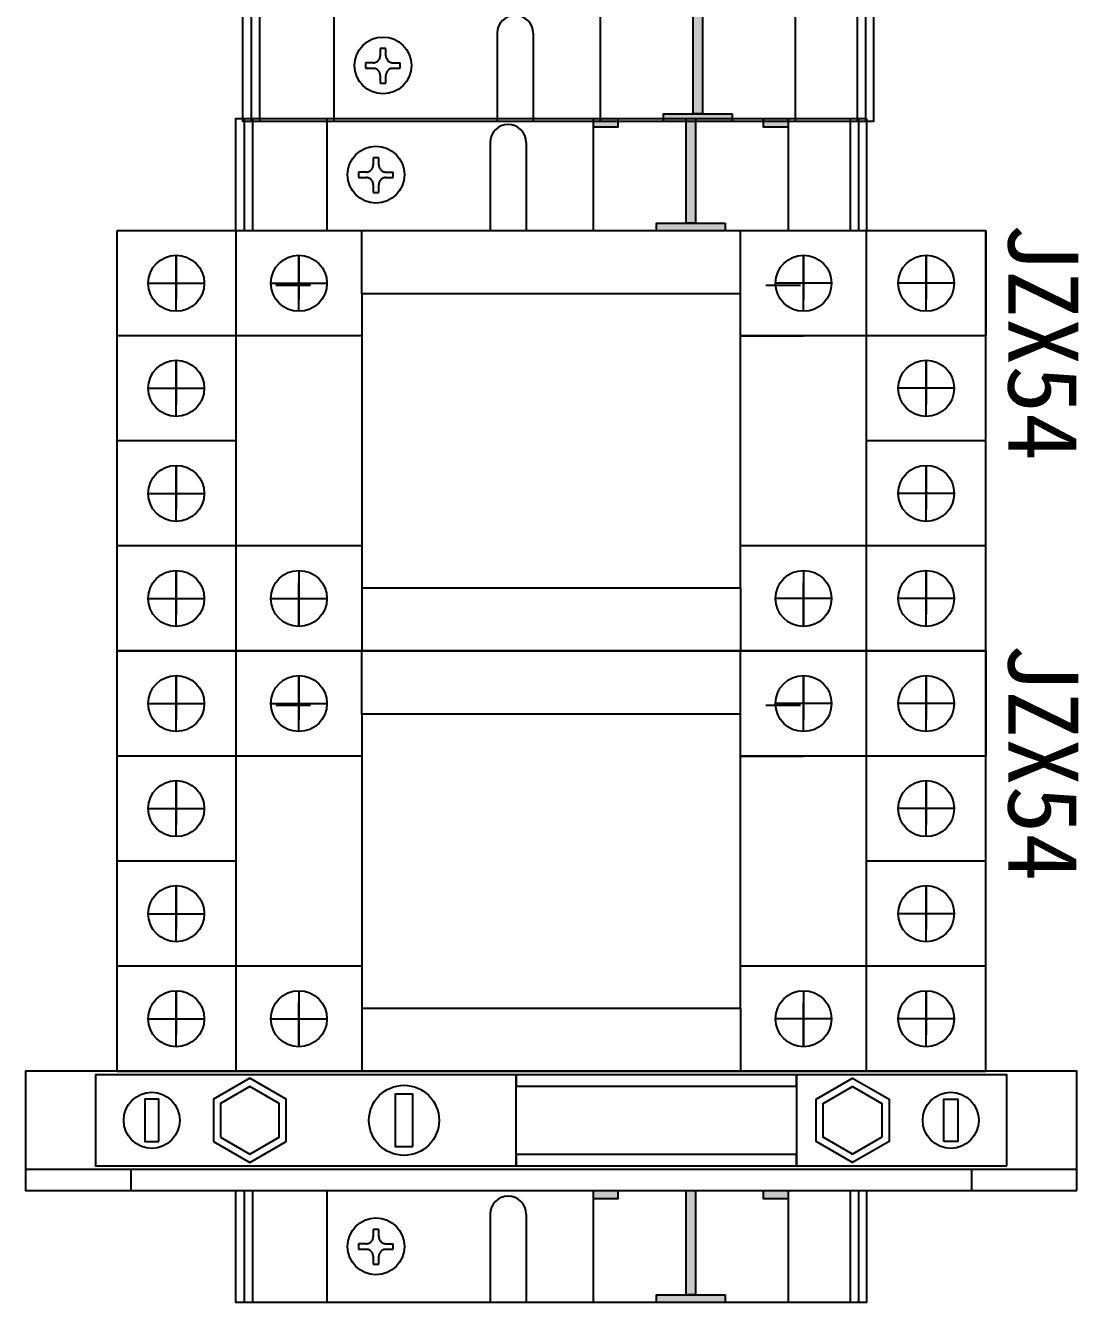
# Model space of a CAD drawing. Extents: x 417152 to 417652, y 364826 to 365626.
# Drawn here: x 417258.5 to 417333.6, y 365174.8 to 365266 of the extents above; entities that cross this region are included whole.
import ezdxf

# ---------------------------------------------------------------- set-up
doc = ezdxf.new("R2010")
doc.units = 0
doc.header["$MEASUREMENT"] = 0
doc.linetypes.add('ACAD_ISO02W100', pattern=[15, 12, -3])
doc.linetypes.add('HIDDEN2', pattern=[4.7625, 3.175, -1.5875])
for name, color, linetype in [('DRAW', 123, 'Continuous'), ('Layer1', 7, 'Continuous'), ('文字', 3, 'Continuous'), ('柜体', 130, 'Continuous')]:
    doc.layers.add(name, color=color, linetype=linetype)

# ---------------------------------------------------------------- blocks, each defined once
blk = doc.blocks.new('1686000299a9744cda-d384-4aa9-8143-6269f65c800a')
for points in [[(9.593, -137.554), (10.254, -137.554), (10.254, -130.102), (9.593, -130.102)], [(7.472, -137.554), (7.472, -138.102), (12.376, -138.102), (12.376, -137.554)]]:
    blk.add_hatch(color=7).paths.add_polyline_path(points)
at = {"color": 0}
for p, q in [((-21.936, -130.102), (-21.936, -138.102)), ((-21.344, -130.102), (-21.344, -138.102)), ((-16.046, -130.102), (-16.046, -138.102)), ((21.298, -130.102), (21.298, -138.102)), ((21.891, -130.102), (21.891, -138.102)), ((-4.382, -131.804), (-4.382, -138.102)), ((-1.814, -131.804), (-1.814, -138.102))]:
    blk.add_line(p, q, dxfattribs=at)
for points in [[(22.471, -130.102), (22.471, -138.102), (-22.529, -138.102), (-22.529, -130.102)], [(16.867, -130.102), (16.867, -138.102), (2.98, -138.102), (2.98, -130.102)], [(10.254, -130.102), (10.254, -137.554), (9.593, -137.554), (9.593, -130.102)], [(12.376, -137.554), (12.376, -138.102), (7.472, -138.102), (7.472, -137.554)]]:
    blk.add_lwpolyline(points, close=True, dxfattribs=at)
blk.add_arc((-3.098, -131.804), 1.284, 0, 180, dxfattribs=at)
at = {"layer": 'Layer1', "color": 7, "lineweight": -3, "ltscale": 50}
blk.add_circle((-12.529, -134.102), 2.029, dxfattribs=at)
at = {"layer": '文字', "color": 7, "linetype": 'ACAD_ISO02W100'}
for p, q in [((-12.723, -132.896), (-12.723, -133.405)), ((-12.33, -132.896), (-12.723, -132.896)), ((-12.33, -133.405), (-12.33, -132.896)), ((-13.233, -133.915), (-13.777, -133.915)), ((-13.777, -133.915), (-13.777, -134.308)), ((-11.82, -133.915), (-11.304, -133.915)), ((-11.304, -134.308), (-11.304, -133.915)), ((-13.777, -134.308), (-13.233, -134.308)), ((-12.723, -134.818), (-12.723, -135.369)), ((-12.33, -135.369), (-12.33, -134.818)), ((-11.82, -134.308), (-11.304, -134.308)), ((-12.723, -135.369), (-12.33, -135.369))]:
    blk.add_line(p, q, dxfattribs=at)
for centre, start, end in [((-13.233, -133.405), 270, 0), ((-11.82, -133.405), 180, 270), ((-13.233, -134.818), 0, 90), ((-11.82, -134.818), 90, 180)]:
    blk.add_arc(centre, 0.509, start, end, dxfattribs=at)
blk = doc.blocks.new('21051563361f2cec5b-7120-468f-bdd2-412cff049787')
for points in [[(4.729, 137.501), (4.729, 138.102), (2.98, 138.102), (2.98, 137.501)], [(9.593, 130.649), (10.254, 130.649), (10.254, 138.102), (9.593, 138.102)], [(15.118, 138.102), (15.118, 137.501), (16.867, 137.501), (16.867, 138.102)], [(7.472, 130.649), (7.472, 130.102), (12.376, 130.102), (12.376, 130.649)], [(4.729, 61.001), (4.729, 61.602), (2.98, 61.602), (2.98, 61.001)], [(9.593, 54.149), (10.254, 54.149), (10.254, 61.602), (9.593, 61.602)], [(15.118, 61.602), (15.118, 61.001), (16.867, 61.001), (16.867, 61.602)], [(7.472, 54.149), (7.472, 53.602), (12.376, 53.602), (12.376, 54.149)]]:
    blk.add_hatch(color=7).paths.add_polyline_path(points)
at = {"color": 0}
for p, q in [((-21.936, 138.102), (-21.936, 130.102)), ((-21.344, 138.102), (-21.344, 130.102)), ((-16.046, 138.102), (-16.046, 130.102)), ((21.298, 138.102), (21.298, 130.102)), ((21.891, 138.102), (21.891, 130.102)), ((-4.382, 136.399), (-4.382, 130.102)), ((-1.814, 136.399), (-1.814, 130.102)), ((-21.936, 61.602), (-21.936, 53.602)), ((-21.344, 61.602), (-21.344, 53.602)), ((-16.046, 61.602), (-16.046, 53.602)), ((21.298, 61.602), (21.298, 53.602)), ((21.891, 61.602), (21.891, 53.602)), ((-4.382, 59.899), (-4.382, 53.602)), ((-1.814, 59.899), (-1.814, 53.602))]:
    blk.add_line(p, q, dxfattribs=at)
for points in [[(22.471, 138.102), (22.471, 130.102), (-22.529, 130.102), (-22.529, 138.102)], [(16.867, 138.102), (16.867, 130.102), (2.98, 130.102), (2.98, 138.102)], [(4.729, 138.102), (4.729, 137.501), (2.98, 137.501), (2.98, 138.102)], [(10.254, 138.102), (10.254, 130.649), (9.593, 130.649), (9.593, 138.102)], [(16.867, 138.102), (16.867, 137.501), (15.118, 137.501), (15.118, 138.102)], [(12.376, 130.649), (12.376, 130.102), (7.472, 130.102), (7.472, 130.649)], [(22.471, 61.602), (22.471, 53.602), (-22.529, 53.602), (-22.529, 61.602)], [(16.867, 61.602), (16.867, 53.602), (2.98, 53.602), (2.98, 61.602)], [(4.729, 61.602), (4.729, 61.001), (2.98, 61.001), (2.98, 61.602)], [(10.254, 61.602), (10.254, 54.149), (9.593, 54.149), (9.593, 61.602)], [(16.867, 61.602), (16.867, 61.001), (15.118, 61.001), (15.118, 61.602)], [(12.376, 54.149), (12.376, 53.602), (7.472, 53.602), (7.472, 54.149)]]:
    blk.add_lwpolyline(points, close=True, dxfattribs=at)
for centre in [(-3.098, 136.399), (-3.098, 59.899)]:
    blk.add_arc(centre, 1.284, 0, 180, dxfattribs=at)
at = {"layer": 'DRAW', "color": 7, "ltscale": 0.3}
for points in [[(37.471, 61.602), (37.471, 70.102), (-37.529, 70.102), (-37.529, 61.602)], [(-2.529, 63.352), (-2.529, 69.852), (-32.529, 69.852), (-32.529, 63.352)], [(-24.127, 65.102), (-21.529, 63.602), (-18.931, 65.102), (-18.931, 68.102), (-21.529, 69.602), (-24.127, 68.102)], [(17.471, 69.052), (17.471, 69.852), (-2.529, 69.852), (-2.529, 69.052)], [(32.471, 63.352), (32.471, 69.852), (17.471, 69.852), (17.471, 63.352)], [(24.069, 65.102), (21.471, 63.602), (18.873, 65.102), (18.873, 68.102), (21.471, 69.602), (24.069, 68.102)], [(-23.627, 65.39), (-21.529, 64.179), (-19.431, 65.39), (-19.431, 67.813), (-21.529, 69.024), (-23.627, 67.813)], [(-9.904, 64.727), (-9.904, 68.477), (-11.154, 68.477), (-11.154, 64.727)], [(23.569, 65.39), (21.471, 64.179), (19.373, 65.39), (19.373, 67.813), (21.471, 69.024), (23.569, 67.813)], [(-28.029, 65.102), (-28.029, 68.102), (-29.029, 68.102), (-29.029, 65.102)], [(27.971, 65.102), (27.971, 68.102), (28.971, 68.102), (28.971, 65.102)], [(17.471, 63.352), (17.471, 64.152), (-2.529, 64.152), (-2.529, 63.352)], [(37.471, 61.602), (37.471, 63.102), (-37.529, 63.102), (-37.529, 61.602)], [(29.971, 61.602), (29.971, 63.102), (-30.029, 63.102), (-30.029, 61.602)]]:
    blk.add_lwpolyline(points, close=True, dxfattribs=at)
for centre, radius in [((-28.529, 66.602), 2), ((-10.529, 66.602), 2.5), ((28.471, 66.602), 2)]:
    blk.add_circle(centre, radius, dxfattribs=at)
at = {"layer": 'Layer1', "color": 7, "lineweight": -3, "ltscale": 50}
for centre in [(-12.529, 134.102), (-12.529, 57.602)]:
    blk.add_circle(centre, 2.029, dxfattribs=at)
at = {"layer": '文字', "color": 7, "linetype": 'ACAD_ISO02W100'}
for p, q in [((-12.723, 135.307), (-12.723, 134.798)), ((-12.33, 135.307), (-12.723, 135.307)), ((-12.33, 134.798), (-12.33, 135.307)), ((-13.233, 134.289), (-13.777, 134.289)), ((-13.777, 134.289), (-13.777, 133.895)), ((-11.82, 134.289), (-11.304, 134.289)), ((-11.304, 133.895), (-11.304, 134.289)), ((-13.777, 133.895), (-13.233, 133.895)), ((-12.723, 133.386), (-12.723, 132.835)), ((-12.33, 132.835), (-12.33, 133.386)), ((-11.82, 133.895), (-11.304, 133.895)), ((-12.723, 132.835), (-12.33, 132.835)), ((-12.723, 58.807), (-12.723, 58.298)), ((-12.33, 58.807), (-12.723, 58.807)), ((-12.33, 58.298), (-12.33, 58.807)), ((-13.233, 57.789), (-13.777, 57.789)), ((-13.777, 57.789), (-13.777, 57.395)), ((-11.82, 57.789), (-11.304, 57.789)), ((-11.304, 57.395), (-11.304, 57.789)), ((-13.777, 57.395), (-13.233, 57.395)), ((-12.723, 56.886), (-12.723, 56.335)), ((-12.33, 56.335), (-12.33, 56.886)), ((-11.82, 57.395), (-11.304, 57.395)), ((-12.723, 56.335), (-12.33, 56.335))]:
    blk.add_line(p, q, dxfattribs=at)
for centre, start, end in [((-13.233, 134.798), 270, 0), ((-11.82, 134.798), 180, 270), ((-13.233, 133.386), 0, 90), ((-11.82, 133.386), 90, 180), ((-13.233, 58.298), 270, 0), ((-11.82, 58.298), 180, 270), ((-13.233, 56.886), 0, 90), ((-11.82, 56.886), 90, 180)]:
    blk.add_arc(centre, 0.509, start, end, dxfattribs=at)
at = {"layer": '柜体', "color": 1}
for p, q in [((-13.529, 125.602), (-13.529, 130.102)), ((13.471, 125.602), (13.471, 130.102)), ((30.971, 130.102), (30.971, 122.602)), ((-20.029, 126.352), (-16.029, 126.352)), ((-13.529, 122.602), (-31.029, 122.602)), ((13.471, 122.602), (17.971, 122.602)), ((30.971, 122.602), (13.471, 122.602)), ((30.971, 115.102), (22.471, 115.102)), ((-13.529, 107.602), (-31.029, 107.602)), ((30.971, 107.602), (13.471, 107.602)), ((-13.529, 104.602), (-13.529, 100.102)), ((13.471, 104.602), (13.471, 100.102)), ((-20.029, 103.852), (-16.029, 103.852)), ((-13.529, 95.602), (-13.529, 100.102)), ((13.471, 95.602), (13.471, 100.102)), ((30.971, 100.102), (30.971, 92.602)), ((-20.029, 96.352), (-16.029, 96.352)), ((-13.529, 92.602), (-31.029, 92.602)), ((13.471, 92.602), (17.971, 92.602)), ((30.971, 92.602), (13.471, 92.602)), ((30.971, 85.102), (22.471, 85.102)), ((-13.529, 77.602), (-31.029, 77.602)), ((30.971, 77.602), (13.471, 77.602)), ((-20.029, 73.852), (-16.029, 73.852)), ((-13.529, 74.602), (-13.529, 70.102)), ((13.471, 74.602), (13.471, 70.102))]:
    blk.add_line(p, q, dxfattribs=at)
at = {"layer": '柜体', "color": 3}
for p, q in [((-26.779, 128.352), (-26.779, 125.201)), ((-26.779, 124.352), (-26.779, 128.352)), ((-18.029, 124.352), (-18.029, 128.352)), ((-18.029, 128.352), (-18.029, 125.201)), ((17.971, 128.352), (17.971, 125.201)), ((17.971, 124.352), (17.971, 128.352)), ((26.721, 124.352), (26.721, 128.352)), ((26.721, 128.352), (26.721, 125.201)), ((-28.779, 126.352), (-24.779, 126.352)), ((19.971, 126.352), (15.971, 126.352)), ((28.721, 126.352), (24.721, 126.352)), ((-26.779, 116.852), (-26.779, 120.852)), ((-26.779, 120.852), (-26.779, 117.701)), ((26.721, 120.852), (26.721, 117.701)), ((26.721, 116.852), (26.721, 120.852)), ((-28.779, 118.852), (-24.779, 118.852)), ((28.721, 118.852), (24.721, 118.852)), ((-22.529, 115.102), (-31.029, 115.102)), ((-26.779, 113.352), (-26.779, 110.201)), ((-26.779, 109.352), (-26.779, 113.352)), ((26.721, 109.352), (26.721, 113.352)), ((26.721, 113.352), (26.721, 110.201)), ((-28.779, 111.352), (-24.779, 111.352)), ((28.721, 111.352), (24.721, 111.352)), ((-26.779, 101.852), (-26.779, 105.852)), ((-26.779, 105.852), (-26.779, 102.701)), ((-18.029, 105.852), (-18.029, 101.852)), ((17.971, 105.852), (17.971, 101.852)), ((26.721, 105.852), (26.721, 102.701)), ((26.721, 101.852), (26.721, 105.852)), ((-18.029, 101.852), (-18.029, 105.002)), ((17.971, 101.852), (17.971, 105.002)), ((-28.779, 103.852), (-24.779, 103.852)), ((19.971, 103.852), (15.971, 103.852)), ((28.721, 103.852), (24.721, 103.852)), ((-26.779, 98.352), (-26.779, 95.201)), ((-26.779, 94.352), (-26.779, 98.352)), ((-18.029, 94.352), (-18.029, 98.352)), ((-18.029, 98.352), (-18.029, 95.201)), ((17.971, 98.352), (17.971, 95.201)), ((17.971, 94.352), (17.971, 98.352)), ((26.721, 94.352), (26.721, 98.352)), ((26.721, 98.352), (26.721, 95.201)), ((-28.779, 96.352), (-24.779, 96.352)), ((19.971, 96.352), (15.971, 96.352)), ((28.721, 96.352), (24.721, 96.352)), ((-26.779, 86.852), (-26.779, 90.852)), ((-26.779, 90.852), (-26.779, 87.701)), ((26.721, 90.852), (26.721, 87.701)), ((26.721, 86.852), (26.721, 90.852)), ((-28.779, 88.852), (-24.779, 88.852)), ((28.721, 88.852), (24.721, 88.852)), ((-22.529, 85.102), (-31.029, 85.102)), ((-26.779, 83.352), (-26.779, 80.201)), ((-26.779, 79.352), (-26.779, 83.352)), ((26.721, 79.352), (26.721, 83.352)), ((26.721, 83.352), (26.721, 80.201)), ((-28.779, 81.352), (-24.779, 81.352)), ((28.721, 81.352), (24.721, 81.352)), ((-26.779, 71.852), (-26.779, 75.852)), ((-26.779, 75.852), (-26.779, 72.701)), ((-18.029, 75.852), (-18.029, 71.852)), ((17.971, 75.852), (17.971, 71.852)), ((26.721, 75.852), (26.721, 72.701)), ((26.721, 71.852), (26.721, 75.852)), ((-18.029, 71.852), (-18.029, 75.002)), ((17.971, 71.852), (17.971, 75.002)), ((-28.779, 73.852), (-24.779, 73.852)), ((19.971, 73.852), (15.971, 73.852)), ((28.721, 73.852), (24.721, 73.852))]:
    blk.add_line(p, q, dxfattribs=at)
at = {"layer": '柜体'}
for p, q in [((-17.194, 126.202), (-19.673, 126.202)), ((17.757, 126.202), (15.278, 126.202)), ((-17.194, 96.202), (-19.673, 96.202)), ((17.757, 96.202), (15.278, 96.202))]:
    blk.add_line(p, q, dxfattribs=at)
at = {"layer": '柜体', "color": 1}
for points in [[(-31.029, 130.102), (-31.029, 100.102), (30.971, 100.102), (30.971, 130.102)], [(-22.529, 130.102), (-22.529, 100.102), (22.471, 100.102), (22.471, 130.102)], [(-31.029, 100.102), (-31.029, 70.102), (30.971, 70.102), (30.971, 100.102)], [(-22.529, 100.102), (-22.529, 70.102), (22.471, 70.102), (22.471, 100.102)]]:
    blk.add_lwpolyline(points, close=True, dxfattribs=at)
at = {"layer": '柜体', "color": 3}
for points in [[(-13.529, 125.602), (-13.529, 104.602), (13.471, 104.602), (13.471, 125.602)], [(-13.529, 95.602), (-13.529, 74.602), (13.471, 74.602), (13.471, 95.602)]]:
    blk.add_lwpolyline(points, close=True, dxfattribs=at)
for centre in [(-26.779, 126.352), (17.971, 126.352), (26.721, 126.352), (-26.779, 118.852), (26.721, 118.852), (-26.779, 111.352), (26.721, 111.352), (-26.779, 103.852), (17.971, 103.852), (26.721, 103.852), (-26.779, 96.352), (17.971, 96.352), (26.721, 96.352), (-26.779, 88.852), (26.721, 88.852), (-26.779, 81.352), (26.721, 81.352), (-26.779, 73.852), (17.971, 73.852), (26.721, 73.852)]:
    blk.add_circle(centre, 2, dxfattribs=at)
at = {"layer": '柜体', "color": 1}
for centre in [(-18.029, 126.352), (-18.029, 103.852), (-18.029, 96.352), (-18.029, 73.852)]:
    blk.add_circle(centre, 2, dxfattribs=at)
at = {"layer": '柜体', "color": 3, "linetype": 'HIDDEN2'}
for p in [(32.584, 130.686), (32.584, 100.686)]:
    blk.add_text('JZX54', height=5, rotation=270, dxfattribs=at).set_placement(p)

msp = doc.modelspace()

# ---------------------------------------------------------------- block references
for name, p in [('1686000299a9744cda-d384-4aa9-8143-6269f65c800a', (417296.507, 365397.241)), ('21051563361f2cec5b-7120-468f-bdd2-412cff049787', (417296.007, 365121.241))]:
    msp.add_blockref(name, p)

doc.saveas('drawing.dxf')
